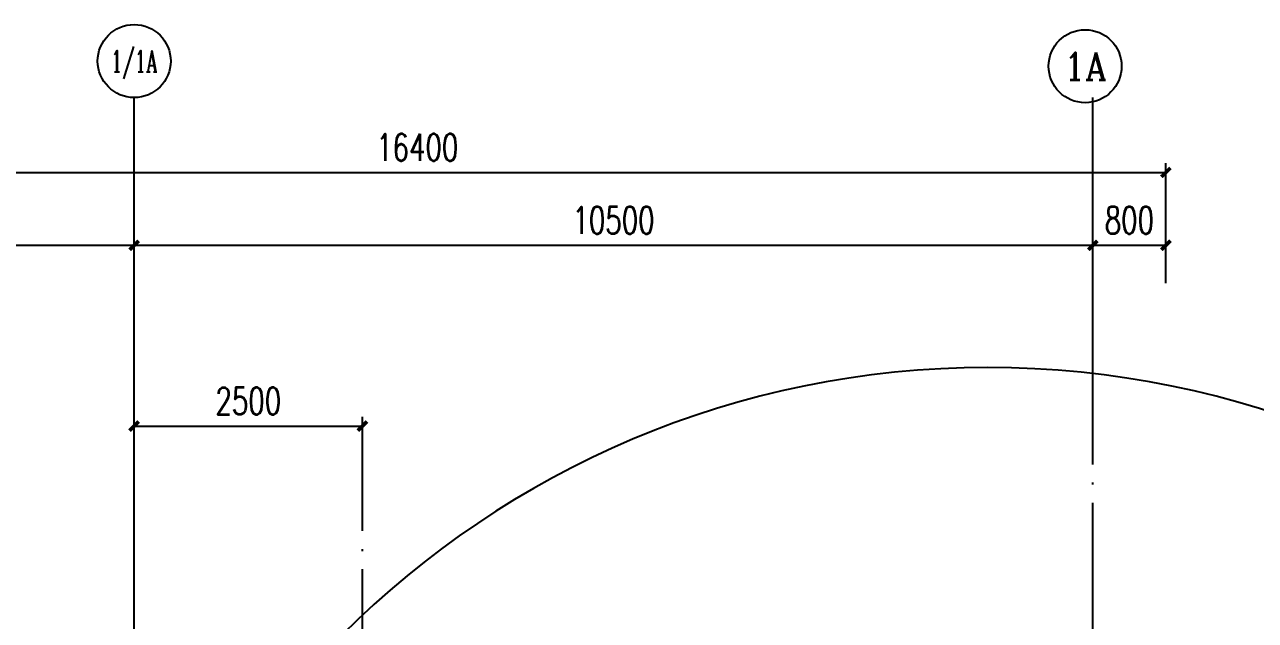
# Model space of a CAD drawing. Extents: x -1313754 to 847533, y 489853 to 941203.
# Drawn here: x -80554 to -67074, y 835749 to 842282 of the extents above; entities that cross this region are included whole.
import ezdxf
from ezdxf.enums import TextEntityAlignment as Align

# ---------------------------------------------------------------- set-up
doc = ezdxf.new("R2010")
doc.units = 0
doc.header["$LTSCALE"] = 1000
doc.header["$MEASUREMENT"] = 0
doc.linetypes.add('DOTE', pattern=[2.42, 2, -0.2, 0.02, -0.2])
doc.layers.get('Defpoints').update_dxf_attribs({"color": 210})
for name, color, linetype in [('A-AXIS-D', 1, 'Continuous'), ('A-AXIS-DOTE', 14, 'DOTE'), ('A-LIN-V', 9, 'Continuous'), ('AS-WALL', 40, 'Continuous'), ('PUB_TEXT', 7, 'Continuous'), ('SB_ZF消火栓', 10, 'Continuous')]:
    doc.layers.add(name, color=color, linetype=linetype)
doc.styles.add('_TCH_AXIS', font='COMPLEX', dxfattribs={"bigfont": 'GBCBIG'})
doc.styles.add('_TCH_DIM_T3', font='SIMPLEX', dxfattribs={"width": 0.705882, "bigfont": 'GBCBIG'})
doc.dimstyles.new('_TCH_ARCH&&100', dxfattribs={"dimtxt": 297.5, "dimasz": 100, "dimexe": 100, "dimexo": 100, "dimgap": 126.25, "dimtad": 1, "dimdec": 0, "dimzin": 0, "dimdsep": 46, "dimtxsty": '_TCH_DIM_T3', "dimblk": 'ARCHTICK', "dimcen": 0.09, "dimclrt": 7, "dimazin": 2, "dimtfac": 1, "dimtdec": 0, "dimtix": 1, "dimtmove": 2, "dimatfit": 3, "dimfxl": 0, "dimtolj": 1, "dimtzin": 0, "dimarcsym": 0})

# ---------------------------------------------------------------- blocks, each defined once
blk = doc.blocks.new('_ArchTick')
at = {"color": 0, "linetype": 'ByBlock', "const_width": 0.4}
blk.add_lwpolyline([(-0.5, -0.5), (0.5, 0.5)], dxfattribs=at)
blk = doc.blocks.new('*D1435')
at = {"layer": 'A-AXIS-D', "color": 0, "lineweight": -2}
for p, q in [((136882, 34628), (136882, 35142)), ((141382, 34628), (141382, 35142)), ((136882, 35042), (141382, 35042))]:
    blk.add_line(p, q, dxfattribs=at)
at = {"layer": 'Defpoints', "color": 0}
for p in [(141382, 35042), (136882, 34528), (141382, 34528)]:
    blk.add_point(p, dxfattribs=at)
at = {"layer": 'A-AXIS-D', "color": 0, "lineweight": -2, "xscale": 100, "yscale": 100, "zscale": 100, "rotation": 180}
blk.add_blockref('_ArchTick', (136882, 35042), dxfattribs=at)
at = {"layer": 'A-AXIS-D', "color": 0, "lineweight": -2, "xscale": 100, "yscale": 100, "zscale": 100}
blk.add_blockref('_ArchTick', (141382, 35042), dxfattribs=at)
at = {"layer": 'A-AXIS-D', "color": 7, "insert": (139132, 35317), "char_height": 297.5, "attachment_point": 5, "style": '_TCH_DIM_T3'}
blk.add_mtext('\\A1;4500', dxfattribs=at)
blk = doc.blocks.new('*D1436')
at = {"layer": 'A-AXIS-D', "color": 0, "lineweight": -2}
for p, q in [((141382, 34628), (141382, 35142)), ((151882, 34628), (151882, 35142)), ((141382, 35042), (151882, 35042))]:
    blk.add_line(p, q, dxfattribs=at)
at = {"layer": 'Defpoints', "color": 0}
for p in [(151882, 35042), (141382, 34528), (151882, 34528)]:
    blk.add_point(p, dxfattribs=at)
at = {"layer": 'A-AXIS-D', "color": 0, "lineweight": -2, "xscale": 100, "yscale": 100, "zscale": 100, "rotation": 180}
blk.add_blockref('_ArchTick', (141382, 35042), dxfattribs=at)
at = {"layer": 'A-AXIS-D', "color": 0, "lineweight": -2, "xscale": 100, "yscale": 100, "zscale": 100}
blk.add_blockref('_ArchTick', (151882, 35042), dxfattribs=at)
at = {"layer": 'A-AXIS-D', "color": 7, "insert": (146632, 35317), "char_height": 297.5, "attachment_point": 5, "style": '_TCH_DIM_T3'}
blk.add_mtext('\\A1;10500', dxfattribs=at)
blk = doc.blocks.new('*D1437')
at = {"layer": 'A-AXIS-D', "color": 0, "lineweight": -2}
for p, q in [((151882, 34628), (151882, 35142)), ((152682, 34628), (152682, 35142)), ((151882, 35042), (152682, 35042))]:
    blk.add_line(p, q, dxfattribs=at)
at = {"layer": 'Defpoints', "color": 0}
for p in [(152682, 35042), (151882, 34528), (152682, 34528)]:
    blk.add_point(p, dxfattribs=at)
at = {"layer": 'A-AXIS-D', "color": 0, "lineweight": -2, "xscale": 100, "yscale": 100, "zscale": 100, "rotation": 180}
blk.add_blockref('_ArchTick', (151882, 35042), dxfattribs=at)
at = {"layer": 'A-AXIS-D', "color": 0, "lineweight": -2, "xscale": 100, "yscale": 100, "zscale": 100}
blk.add_blockref('_ArchTick', (152682, 35042), dxfattribs=at)
at = {"layer": 'A-AXIS-D', "color": 7, "insert": (152282, 35317), "char_height": 297.5, "attachment_point": 5, "style": '_TCH_DIM_T3'}
blk.add_mtext('\\A1;800', dxfattribs=at)
blk = doc.blocks.new('*D1438')
at = {"layer": 'A-AXIS-D', "color": 0, "lineweight": -2}
for p, q in [((136282, 34728), (136282, 35942)), ((152682, 34728), (152682, 35942)), ((136282, 35842), (152682, 35842))]:
    blk.add_line(p, q, dxfattribs=at)
at = {"layer": 'Defpoints', "color": 0}
for p in [(152682, 35842), (136282, 34628), (152682, 34628)]:
    blk.add_point(p, dxfattribs=at)
at = {"layer": 'A-AXIS-D', "color": 0, "lineweight": -2, "xscale": 100, "yscale": 100, "zscale": 100, "rotation": 180}
blk.add_blockref('_ArchTick', (136282, 35842), dxfattribs=at)
at = {"layer": 'A-AXIS-D', "color": 0, "lineweight": -2, "xscale": 100, "yscale": 100, "zscale": 100}
blk.add_blockref('_ArchTick', (152682, 35842), dxfattribs=at)
at = {"layer": 'A-AXIS-D', "color": 7, "insert": (144482, 36117), "char_height": 297.5, "attachment_point": 5, "style": '_TCH_DIM_T3'}
blk.add_mtext('\\A1;16400', dxfattribs=at)
blk = doc.blocks.new('*D1516')
at = {"layer": 'A-AXIS-D', "color": 0, "lineweight": -2}
for p, q in [((141382, 32160), (141382, 33160)), ((141382, 33060), (143882, 33060)), ((143882, 32160), (143882, 33160))]:
    blk.add_line(p, q, dxfattribs=at)
at = {"layer": 'Defpoints', "color": 0}
for p in [(143882, 33060), (141382, 32060), (143882, 32060)]:
    blk.add_point(p, dxfattribs=at)
at = {"layer": 'A-AXIS-D', "color": 0, "lineweight": -2, "xscale": 100, "yscale": 100, "zscale": 100, "rotation": 180}
blk.add_blockref('_ArchTick', (141382, 33060), dxfattribs=at)
at = {"layer": 'A-AXIS-D', "color": 0, "lineweight": -2, "xscale": 100, "yscale": 100, "zscale": 100}
blk.add_blockref('_ArchTick', (143882, 33060), dxfattribs=at)
at = {"layer": 'A-AXIS-D', "color": 7, "insert": (142632, 33335), "char_height": 297.5, "attachment_point": 5, "style": '_TCH_DIM_T3'}
blk.add_mtext('\\A1;2500', dxfattribs=at)
blk = doc.blocks.new('A$C5D961328')
at = {"layer": 'A-LIN-V', "ltscale": 500}
blk.add_circle((350, 40), 10001, dxfattribs=at)
blk = doc.blocks.new('234243242332')
at = {"layer": 'SB_ZF消火栓', "xscale": -1, "rotation": 180}
blk.add_blockref('A$C5D961328', (-70354, 828560), dxfattribs=at)
blk = doc.blocks.new('dote')
at = {"layer": 'A-AXIS-D'}
for centre in [(141382.2, 37062.3), (151797.3, 37006.1)]:
    blk.add_circle(centre, 400, dxfattribs=at)
at = {"layer": 'A-AXIS-DOTE'}
for p, q in [((141382.2, -69000), (141382.2, 36662.3)), ((151882.2, -69000), (151882.2, 36662.3)), ((143882.2, 17390), (143882.2, 33120))]:
    blk.add_line(p, q, dxfattribs=at)
at = {"layer": 'PUB_TEXT', "style": '_TCH_AXIS', "width": 0.65625}
blk.add_text('1/1A', height=232.83, dxfattribs=at).set_placement((141127.5, 36945.9), (141636.9, 36945.9), align=Align.FIT)
at = {"layer": 'PUB_TEXT', "style": '_TCH_AXIS'}
blk.add_text('1A', height=300.65, dxfattribs=at).set_placement((151561.1, 36855.8), (152033.5, 36855.8), align=Align.FIT)
at = {"layer": 'A-AXIS-D'}
for base, p1, p2, angle, picture, middle in [((152682.2, 35841.7), (136282.2, 34628.1), (152682.2, 34628.1), 0, '*D1438', (144482.2, 36116.7)), ((141382.2, 35041.7), (136882.2, 34528.1), (141382.2, 34528.1), 0, '*D1435', (139132.2, 35316.7)), ((151882.2, 35041.7), (141382.2, 34528.1), (151882.2, 34528.1), 0, '*D1436', (146632.2, 35316.7)), ((152682.2, 35041.7), (151882.2, 34528.1), (152682.2, 34528.1), 0, '*D1437', (152282.2, 35316.7)), ((143882.2, 33060), (141382.2, 32060), (143882.2, 32060), 360, '*D1516', (142632.2, 33335))]:
    dim = blk.add_linear_dim(base=base, p1=p1, p2=p2, angle=angle, dimstyle='_TCH_ARCH&&100', override={"dimgap": 0}, dxfattribs=at)
    dim.commit()
    dim.dimension.update_dxf_attribs({"geometry": picture, "text_midpoint": middle, "dimtype": 161})

msp = doc.modelspace()

# ---------------------------------------------------------------- block references
at = {"layer": 'AS-WALL'}
msp.add_blockref('dote', (-220736.4, 804820), dxfattribs=at)
at = {"layer": 'SB_ZF消火栓', "linetype": 'Continuous'}
msp.add_blockref('234243242332', (0, 0), dxfattribs=at)

doc.saveas('drawing.dxf')
